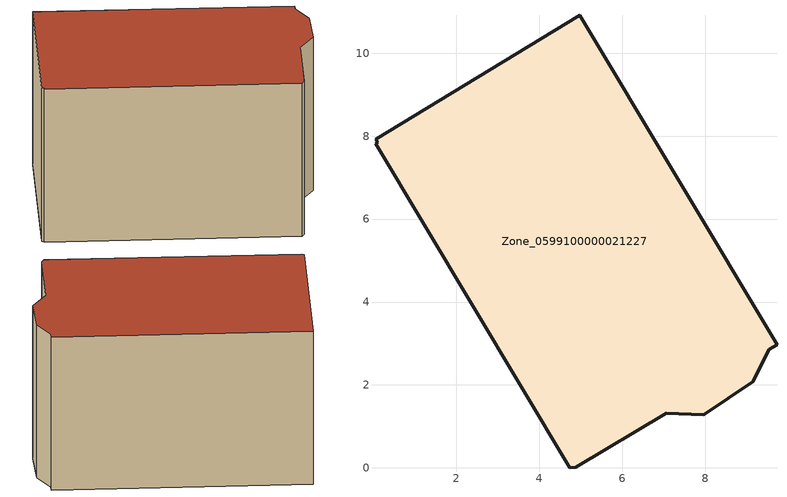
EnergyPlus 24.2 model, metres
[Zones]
Zone_0599100000021227
 floor ground (C_G): 0.05,7.93 4.97,10.92 9.73,2.97 9.54,2.86 9.14,2.08 7.96,1.28 7.06,1.32 4.88,0.01 4.73,0 0.05,7.82 0.1,7.85 z0
 wall outside (C_F): 4.73,0 4.88,0.01 7.06,1.32 7.96,1.28 9.14,2.08 9.54,2.86 9.73,2.97 4.97,10.92 0.05,7.93 0.1,7.85 0.05,7.82 4.73,0 z0:6.11
 roof outside (C_R): 0.1,7.85 0.05,7.82 4.73,0 4.88,0.01 7.06,1.32 7.96,1.28 9.14,2.08 9.54,2.86 9.73,2.97 4.97,10.92 0.05,7.93 z6.11
[BUILDING]
Pand.0599100000021227: North Axis=0; Terrain=City; Loads Convergence Tolerance Value=0.04; Temperature Convergence Tolerance Value=0.4; Solar Distribution=FullExterior; Maximum Number of Warmup Days=25; Minimum Number of Warmup Days=1
[Site:Location]
Rotterdam.The.Hague.AP_ZH_NLD Design_Conditions: Latitude=51.96; Longitude=4.45; Time Zone=1; Elevation=-4.5
[SITE:GROUNDTEMPERATURE:BUILDINGSURFACE]
18, 18, 18, 18, 18, 18, 18, 18, 18, 18, 18, 18
[MATERIAL] Thermal Absorptance=0.9; Solar Absorptance=0.7; Visible Absorptance=0.7
Name | Roughness | Thickness | Conductivity | Density | Specific Heat
G.TI.1946 | MediumSmooth | 0.15 | 1 | 540 | 1210
F.TI.1946 | Rough | 0.3 | 0.857143 | 1920 | 840
R.TI.1946 | MediumRough | 0.2 | 0.1 | 1500 | 1000
[CONSTRUCTION]
C_G: G.TI.1946
C_F: F.TI.1946
C_R: R.TI.1946
[ZONE]
Zone_0599100000021227: Type=1; Multiplier=1; Ceiling Height=Autocalculate; Volume=Autocalculate; Floor Area=autocalculate; Part of Total Floor Area=Yes
[ZONEINFILTRATION:DESIGNFLOWRATE]
Infil_Zone_0599100000021227: Zone or ZoneList or Space or SpaceList=Zone_0599100000021227; Schedule=AlwaysOn; Design Flow Rate Calculation Method=Flow/Area; Flow Rate per Floor Area=0.003; Constant Term Coefficient=1; Temperature Term Coefficient=0; Velocity Term Coefficient=0; Velocity Squared Term Coefficient=0
[HVACTEMPLATE:ZONE:IDEALLOADSAIRSYSTEM]
Zone_0599100000021227: Maximum Heating Supply Air Temperature=50; Minimum Cooling Supply Air Temperature=13; Maximum Heating Supply Air Humidity Ratio=0.0156; Minimum Cooling Supply Air Humidity Ratio=0.0077; Heating Limit=NoLimit; Cooling Limit=NoLimit; Dehumidification Control Type=ConstantSensibleHeatRatio; Cooling Sensible Heat Ratio=0.7; Dehumidification Setpoint=60; Humidification Control Type=None; Humidification Setpoint=30; Outdoor Air Method=None; Outdoor Air Flow Rate per Person=0.00944; Outdoor Air Flow Rate per Zone Floor Area=0; Outdoor Air Flow Rate per Zone=0; Demand Controlled Ventilation Type=None; Outdoor Air Economizer Type=NoEconomizer; Heat Recovery Type=None; Sensible Heat Recovery Effectiveness=0.7; Latent Heat Recovery Effectiveness=0.65
[ZONECONTROL:THERMOSTAT]
ThermostatControl_Zone_0599100000021227: Zone or ZoneList=Zone_0599100000021227; Control Type Schedule=DualSetpointControlType; Control 1=Thermostat_Zone_0599100000021227; Temperature Difference Between Cutout And Setpoint=0
[THERMOSTATSETPOINT:DUALSETPOINT]
Thermostat_Zone_0599100000021227: Heating Setpoint Temperature Schedule=HeatingSetpoint_Zone_0599100000021227; Cooling Setpoint Temperature Schedule=CoolingSetpoint_Zone_0599100000021227
[SCHEDULE:COMPACT]
HeatingSetpoint_Zone_0599100000021227: Through: 12/31, For: AllDays, Until: 24:00, 21
CoolingSetpoint_Zone_0599100000021227: Through: 12/31, For: AllDays, Until: 24:00, 24
DualSetpointControlType: Through: 12/31, For: AllDays, Until: 24:00, 4
AlwaysOn: Through: 12/31, For: AllDays, Until: 24:00, 1
